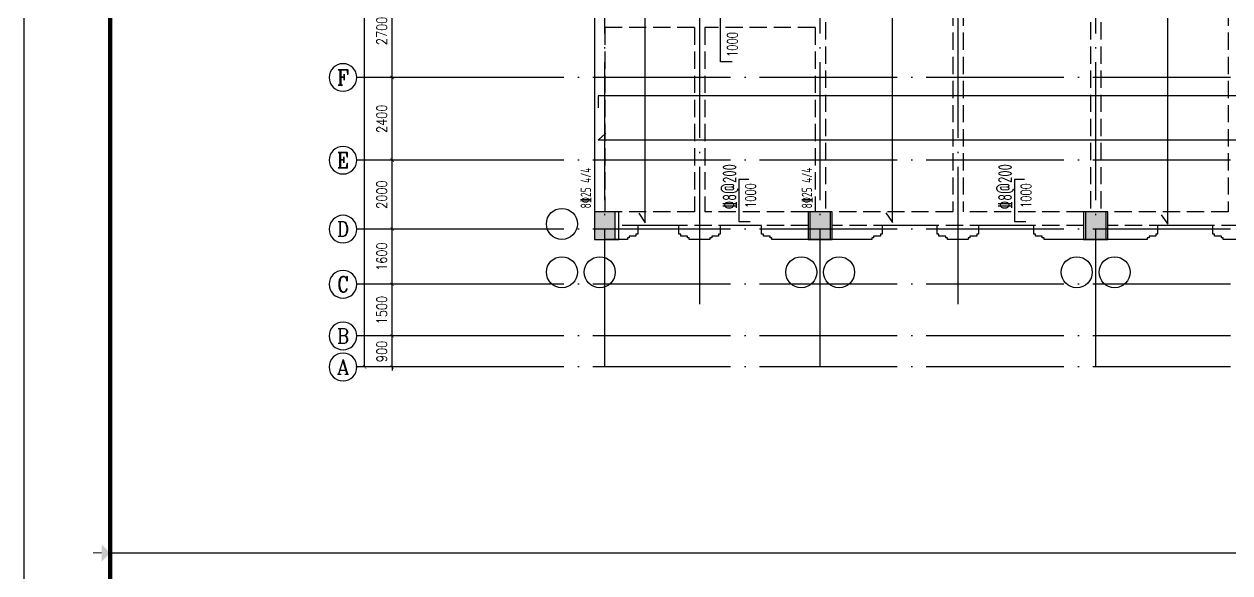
# Model space of a CAD drawing. Header units: millimetres. Extents: x 2998490 to 15040601, y 444546 to 7822218.
# Drawn here: x 14602150 to 14637164, y 7611335 to 7627256 of the extents above; entities that cross this region are included whole.
import ezdxf
from ezdxf.enums import TextEntityAlignment as Align

# ---------------------------------------------------------------- set-up
doc = ezdxf.new("R2010")
doc.units = ezdxf.units.MM
doc.header["$LTSCALE"] = 2000
doc.linetypes.add('DASH', pattern=[0.35, 0.25, -0.1])
doc.linetypes.add('DOTE', pattern=[2.42, 2, -0.2, 0.02, -0.2])
for name, color, linetype in [('3-AXIS', 3, 'Continuous'), ('3-AXIS_TEXT', 7, 'Continuous'), ('3-ban', 84, 'Continuous'), ('3-ban-rein', 1, 'Continuous'), ('3-ban-TEXT', 7, 'Continuous'), ('3-column-DOWN', 232, 'Continuous'), ('3-COLUMN-UP', 2, 'Continuous'), ('3-dote', 43, 'DOTE'), ('3-HATCH', 8, 'Continuous'), ('3-liang-rein-Y', 130, 'Continuous'), ('3-liang-s-1', 44, 'Continuous'), ('3-liang-xu', 120, 'DASH'), ('3-装饰线脚', 7, 'Continuous'), ('AXIS', 3, 'Continuous'), ('AXIS_TEXT', 7, 'Continuous'), ('图框', 7, 'Continuous')]:
    doc.layers.add(name, color=color, linetype=linetype)
doc.styles.add('_TCH_AXIS', font='COMPLEX', dxfattribs={"bigfont": 'GBCBIG'})
doc.styles.add('COMPLEX', font='COMPLEX')
doc.styles.add('DIM_FONT', font='SIMPLEX', dxfattribs={"width": 0.8, "bigfont": 'HZTXT'})
doc.styles.add('TJ1', font='tj-romans1.shx', dxfattribs={"width": 0.8, "bigfont": 'tj-hztxt1.shx'})
doc.styles.add('TSSD_Rein', font='Tssdeng.shx', dxfattribs={"width": 0.7, "bigfont": 'hztxt.shx'})
doc.dimstyles.new('DIMN100', dxfattribs={"dimtxt": 300, "dimasz": 100, "dimexe": 250, "dimexo": 300, "dimgap": 150, "dimtad": 1, "dimdec": 0, "dimzin": 0, "dimdsep": 46, "dimtxsty": 'DIM_FONT', "dimblk": 'ARCHTICK', "dimcen": 0.09, "dimclrt": 7, "dimazin": 2, "dimtfac": 1, "dimtdec": 0, "dimtix": 1, "dimtmove": 2, "dimatfit": 3, "dimldrblk": 'ARCHTICK', "dimfxl": 0, "dimtolj": 1, "dimtzin": 0, "dimarcsym": 0})

# ---------------------------------------------------------------- blocks, each defined once
blk = doc.blocks.new('TJAD_TK_A0')
at = {"layer": '图框'}
blk.add_line((973, -441.7), (973, 399.3), dxfattribs=at)
at = {"layer": '图框', "const_width": 1.2}
blk.add_lwpolyline([(2152, -431.7), (2152, 389.3), (998, 389.3), (998, -431.7)], close=True, dxfattribs=at)
at = {"layer": '图框', "const_width": 0.3}
blk.add_lwpolyline([(995.5, -21.2), (993, -21.2)], dxfattribs=at)
at = {"layer": '图框'}
blk.add_solid([(995.5, -23.7), (995.5, -18.7), (998, -21.2)], dxfattribs=at)
blk = doc.blocks.new('_ArchTick')
at = {"color": 0, "linetype": 'ByBlock', "const_width": 0.15}
blk.add_lwpolyline([(-0.5, -0.5), (0.5, 0.5)], dxfattribs=at)
blk = doc.blocks.new('*D264')
at = {"layer": 'AXIS', "color": 0, "lineweight": -2}
for p, q in [((14615016, 7618209), (14612587, 7618209)), ((14612837, 7618209), (14612837, 7618309)), ((14612837, 7617309), (14612837, 7618209)), ((14615016, 7617309), (14612587, 7617309)), ((14612837, 7617309), (14612837, 7617209))]:
    blk.add_line(p, q, dxfattribs=at)
at = {"layer": 'Defpoints', "color": 0}
for p in [(14612837, 7618209), (14615316, 7618209), (14615316, 7617309)]:
    blk.add_point(p, dxfattribs=at)
at = {"layer": 'AXIS', "color": 0, "lineweight": -2, "xscale": 100, "yscale": 100, "zscale": 100}
for p, rotation in [((14612837, 7618209), 270), ((14612837, 7617309), 90)]:
    blk.add_blockref('_ArchTick', p, dxfattribs=dict(at, rotation=rotation))
at = {"layer": 'AXIS', "color": 7, "insert": (14612537, 7617759), "char_height": 300, "attachment_point": 5, "rotation": 90, "style": 'DIM_FONT'}
blk.add_mtext('\\A1;900', dxfattribs=at)
blk = doc.blocks.new('*D265')
at = {"layer": 'AXIS', "color": 0, "lineweight": -2}
for p, q in [((14615016, 7619709), (14612587, 7619709)), ((14612837, 7618209), (14612837, 7619709)), ((14615016, 7618209), (14612587, 7618209))]:
    blk.add_line(p, q, dxfattribs=at)
at = {"layer": 'Defpoints', "color": 0}
for p in [(14612837, 7619709), (14615316, 7619709), (14615316, 7618209)]:
    blk.add_point(p, dxfattribs=at)
at = {"layer": 'AXIS', "color": 0, "lineweight": -2, "xscale": 100, "yscale": 100, "zscale": 100}
for p, rotation in [((14612837, 7619709), 90), ((14612837, 7618209), 270)]:
    blk.add_blockref('_ArchTick', p, dxfattribs=dict(at, rotation=rotation))
at = {"layer": 'AXIS', "color": 7, "insert": (14612537, 7618959), "char_height": 300, "attachment_point": 5, "rotation": 90, "style": 'DIM_FONT'}
blk.add_mtext('\\A1;1500', dxfattribs=at)
blk = doc.blocks.new('*D266')
at = {"layer": 'AXIS', "color": 0, "lineweight": -2}
for p, q in [((14615016, 7621309), (14612587, 7621309)), ((14612837, 7619709), (14612837, 7621309)), ((14615016, 7619709), (14612587, 7619709))]:
    blk.add_line(p, q, dxfattribs=at)
at = {"layer": 'Defpoints', "color": 0}
for p in [(14612837, 7621309), (14615316, 7621309), (14615316, 7619709)]:
    blk.add_point(p, dxfattribs=at)
at = {"layer": 'AXIS', "color": 0, "lineweight": -2, "xscale": 100, "yscale": 100, "zscale": 100}
for p, rotation in [((14612837, 7621309), 90), ((14612837, 7619709), 270)]:
    blk.add_blockref('_ArchTick', p, dxfattribs=dict(at, rotation=rotation))
at = {"layer": 'AXIS', "color": 7, "insert": (14612537, 7620509), "char_height": 300, "attachment_point": 5, "rotation": 90, "style": 'DIM_FONT'}
blk.add_mtext('\\A1;1600', dxfattribs=at)
blk = doc.blocks.new('*D267')
at = {"layer": 'AXIS', "color": 0, "lineweight": -2}
for p, q in [((14615016, 7623309), (14612587, 7623309)), ((14612837, 7621309), (14612837, 7623309)), ((14615016, 7621309), (14612587, 7621309))]:
    blk.add_line(p, q, dxfattribs=at)
at = {"layer": 'Defpoints', "color": 0}
for p in [(14612837, 7623309), (14615316, 7623309), (14615316, 7621309)]:
    blk.add_point(p, dxfattribs=at)
at = {"layer": 'AXIS', "color": 0, "lineweight": -2, "xscale": 100, "yscale": 100, "zscale": 100}
for p, rotation in [((14612837, 7623309), 90), ((14612837, 7621309), 270)]:
    blk.add_blockref('_ArchTick', p, dxfattribs=dict(at, rotation=rotation))
at = {"layer": 'AXIS', "color": 7, "insert": (14612537, 7622309), "char_height": 300, "attachment_point": 5, "rotation": 90, "style": 'DIM_FONT'}
blk.add_mtext('\\A1;2000', dxfattribs=at)
blk = doc.blocks.new('*D268')
at = {"layer": 'AXIS', "color": 0, "lineweight": -2}
for p, q in [((14615016, 7625709), (14612587, 7625709)), ((14612837, 7623309), (14612837, 7625709)), ((14615016, 7623309), (14612587, 7623309))]:
    blk.add_line(p, q, dxfattribs=at)
at = {"layer": 'Defpoints', "color": 0}
for p in [(14612837, 7625709), (14615316, 7625709), (14615316, 7623309)]:
    blk.add_point(p, dxfattribs=at)
at = {"layer": 'AXIS', "color": 0, "lineweight": -2, "xscale": 100, "yscale": 100, "zscale": 100}
for p, rotation in [((14612837, 7625709), 90), ((14612837, 7623309), 270)]:
    blk.add_blockref('_ArchTick', p, dxfattribs=dict(at, rotation=rotation))
at = {"layer": 'AXIS', "color": 7, "insert": (14612537, 7624509), "char_height": 300, "attachment_point": 5, "rotation": 90, "style": 'DIM_FONT'}
blk.add_mtext('\\A1;2400', dxfattribs=at)
blk = doc.blocks.new('*D269')
at = {"layer": 'AXIS', "color": 0, "lineweight": -2}
for p, q in [((14615016, 7628409), (14612587, 7628409)), ((14612837, 7625709), (14612837, 7628409)), ((14615016, 7625709), (14612587, 7625709))]:
    blk.add_line(p, q, dxfattribs=at)
at = {"layer": 'Defpoints', "color": 0}
for p in [(14612837, 7628409), (14615316, 7628409), (14615316, 7625709)]:
    blk.add_point(p, dxfattribs=at)
at = {"layer": 'AXIS', "color": 0, "lineweight": -2, "xscale": 100, "yscale": 100, "zscale": 100}
for p, rotation in [((14612837, 7628409), 90), ((14612837, 7625709), 270)]:
    blk.add_blockref('_ArchTick', p, dxfattribs=dict(at, rotation=rotation))
at = {"layer": 'AXIS', "color": 7, "insert": (14612537, 7627059), "char_height": 300, "attachment_point": 5, "rotation": 90, "style": 'DIM_FONT'}
blk.add_mtext('\\A1;2700', dxfattribs=at)
blk = doc.blocks.new('*D248')
at = {"layer": 'AXIS', "color": 0, "lineweight": -2}
for p, q in [((14615816, 7645309), (14611787, 7645309)), ((14612037, 7617309), (14612037, 7645309)), ((14615816, 7617309), (14611787, 7617309))]:
    blk.add_line(p, q, dxfattribs=at)
at = {"layer": 'Defpoints', "color": 0}
for p in [(14612037, 7645309), (14616116, 7645309), (14616116, 7617309)]:
    blk.add_point(p, dxfattribs=at)
at = {"layer": 'AXIS', "color": 0, "lineweight": -2, "xscale": 100, "yscale": 100, "zscale": 100}
for p, rotation in [((14612037, 7645309), 90), ((14612037, 7617309), 270)]:
    blk.add_blockref('_ArchTick', p, dxfattribs=dict(at, rotation=rotation))
at = {"layer": 'AXIS', "color": 7, "insert": (14611719, 7633327), "char_height": 300, "attachment_point": 5, "rotation": 90, "style": 'DIM_FONT'}
blk.add_mtext('\\A1;28000', dxfattribs=at)
blk = doc.blocks.new('_AXISO')
blk.add_circle((0, 0), 0.5)
at = {"layer": '3-AXIS_TEXT', "style": 'COMPLEX', "width": 1.041667}
blk.add_attdef('A', text='', height=0.56, dxfattribs=at).set_placement((-0.25, -0.28), (0.25, -0.28), align=Align.FIT)

msp = doc.modelspace()

# ---------------------------------------------------------------- hatches: boundary and pattern name
at = {"layer": '3-HATCH'}
for points in [[(14619316.9, 7621808.7), (14618716.9, 7621808.7), (14618716.9, 7621008.7), (14619316.9, 7621008.7)], [(14625566.9, 7621808.7), (14624966.9, 7621808.7), (14624966.9, 7621008.7), (14625566.9, 7621008.7)], [(14633566.9, 7621808.7), (14632966.9, 7621808.7), (14632966.9, 7621008.7), (14633566.9, 7621008.7)]]:
    msp.add_hatch(color=256, dxfattribs=at).paths.add_polyline_path(points)

# ---------------------------------------------------------------- linework, layer by layer
at = {"layer": '3-AXIS', "color": 15, "linetype": 'DOTE'}
for p, q in [((14619016.8, 7617308.7), (14619016.8, 7647823.2)), ((14625266.8, 7617308.7), (14625266.8, 7647823.2)), ((14633266.8, 7617308.7), (14633266.8, 7647823.2)), ((14695266.8, 7625708.7), (14614408.5, 7625708.7)), ((14695266.8, 7623308.7), (14614408.5, 7623308.7)), ((14695266.8, 7621308.7), (14614408.5, 7621308.7)), ((14695266.8, 7619708.7), (14614408.5, 7619708.7)), ((14695266.8, 7618208.7), (14614408.5, 7618208.7)), ((14695266.8, 7617308.7), (14614408.5, 7617308.7))]:
    msp.add_line(p, q, dxfattribs=at)
at = {"layer": '3-ban-rein'}
for points in [[(14619995.9, 7621769.2), (14620189.3, 7621495.5), (14620189.3, 7631499), (14619986.2, 7631269.6)], [(14627177.3, 7621777.8), (14627370.7, 7621504.2), (14627370.7, 7631499), (14627167.6, 7631269.6)], [(14635166.2, 7621727.5), (14635359.6, 7621453.9), (14635359.6, 7631499), (14635156.5, 7631269.6)], [(14622714.7, 7626158.7), (14622376.7, 7626158.7), (14622376.7, 7628356.4), (14622722.8, 7628356.4)], [(14682530.9, 7624840.1), (14682530.9, 7625178.1), (14618819.5, 7625178.1), (14618819.5, 7624832.1)], [(14681204.9, 7624083.4), (14681478.5, 7623890), (14618817.4, 7623890), (14619046.8, 7624093.1)], [(14623199.4, 7622751.8), (14622907.3, 7622751.8), (14622907.3, 7621525.7), (14623236.6, 7621525.7)], [(14631199.4, 7622751.8), (14630907.3, 7622751.8), (14630907.3, 7621525.7), (14631236.6, 7621525.7)]]:
    msp.add_lwpolyline(points, dxfattribs=at)
at = {"layer": '3-column-DOWN'}
for points in [[(14619416.9, 7621808.7), (14618716.9, 7621808.7), (14618716.9, 7621008.7), (14619416.9, 7621008.7)], [(14625616.9, 7621808.7), (14624916.9, 7621808.7), (14624916.9, 7621008.7), (14625616.9, 7621008.7)], [(14633616.9, 7621808.7), (14632916.9, 7621808.7), (14632916.9, 7621008.7), (14633616.9, 7621008.7)]]:
    msp.add_lwpolyline(points, close=True, dxfattribs=at)
at = {"layer": '3-COLUMN-UP'}
for points in [[(14619316.9, 7621808.7), (14618716.9, 7621808.7), (14618716.9, 7621008.7), (14619316.9, 7621008.7)], [(14625566.9, 7621808.7), (14624966.9, 7621808.7), (14624966.9, 7621008.7), (14625566.9, 7621008.7)], [(14633566.9, 7621808.7), (14632966.9, 7621808.7), (14632966.9, 7621008.7), (14633566.9, 7621008.7)]]:
    msp.add_lwpolyline(points, close=True, dxfattribs=at)
at = {"layer": '3-dote'}
for p, q in [((14621766.8, 7647313.9), (14621766.8, 7619132.3)), ((14629266.8, 7647313.9), (14629266.8, 7619132.3))]:
    msp.add_line(p, q, dxfattribs=at)
at = {"layer": '3-liang-s-1'}
for points in [[(14618716.9, 7645208.7), (14618716.9, 7621408.7)], [(14625266.8, 7621008.7), (14623866.8, 7621008.7), (14623866.8, 7621058.7), (14623816.8, 7621058.7), (14623816.8, 7621108.7), (14623616.8, 7621108.7), (14623616.8, 7621158.7), (14623566.8, 7621158.7), (14623566.8, 7621408.7), (14622366.8, 7621408.7), (14622366.8, 7621158.7), (14622316.8, 7621158.7), (14622316.8, 7621108.7), (14622116.8, 7621108.7), (14622116.8, 7621058.7), (14622066.8, 7621058.7), (14622066.8, 7621008.7), (14621466.8, 7621008.7), (14621466.8, 7621058.7), (14621416.8, 7621058.7), (14621416.8, 7621108.7), (14621216.8, 7621108.7), (14621216.8, 7621158.7), (14621166.8, 7621158.7), (14621166.8, 7621408.7), (14619966.8, 7621408.7), (14619966.8, 7621158.7), (14619916.8, 7621158.7), (14619916.8, 7621108.4), (14619716.8, 7621108.4), (14619716.8, 7621058.7), (14619666.8, 7621058.7), (14619666.8, 7621008.7), (14619016.8, 7621008.7)], [(14633266.8, 7621008.7), (14631766.8, 7621008.7), (14631766.8, 7621058.7), (14631716.8, 7621058.7), (14631716.8, 7621108.7), (14631516.8, 7621108.7), (14631516.8, 7621158.7), (14631466.8, 7621158.7), (14631466.8, 7621408.7), (14629866.8, 7621408.7), (14629866.8, 7621158.7), (14629816.8, 7621158.7), (14629816.8, 7621108.7), (14629616.8, 7621108.7), (14629616.8, 7621058.7), (14629566.8, 7621058.7), (14629566.8, 7621008.7), (14628966.8, 7621008.7), (14628966.8, 7621058.7), (14628916.8, 7621058.7), (14628916.8, 7621108.7), (14628716.8, 7621108.7), (14628716.8, 7621158.7), (14628666.8, 7621158.7), (14628666.8, 7621408.7), (14627066.8, 7621408.7), (14627066.8, 7621158.7), (14627016.8, 7621158.7), (14627016.8, 7621108.7), (14626816.8, 7621108.4), (14626816.8, 7621058.7), (14626766.8, 7621058.7), (14626766.8, 7621008.7), (14625266.8, 7621008.7)], [(14637566.8, 7621008.7), (14636966.8, 7621008.7), (14636966.8, 7621058.7), (14636916.8, 7621058.7), (14636916.8, 7621108.7), (14636716.8, 7621108.7), (14636716.8, 7621158.7), (14636666.8, 7621158.7), (14636666.8, 7621408.7), (14635066.8, 7621408.7), (14635066.8, 7621158.7), (14635016.8, 7621158.7), (14635016.8, 7621108.7), (14634816.8, 7621108.4), (14634816.8, 7621058.7), (14634766.8, 7621058.7), (14634766.8, 7621008.7), (14633266.8, 7621008.7)]]:
    msp.add_lwpolyline(points, dxfattribs=at)
at = {"layer": '3-liang-xu'}
for p, q in [((14629116.9, 7631208.7), (14629116.9, 7621808.7)), ((14629416.9, 7631208.7), (14629416.9, 7621808.7)), ((14637116.9, 7631208.7), (14637116.9, 7621808.7)), ((14618716.9, 7630808.7), (14618716.9, 7621808.7)), ((14625416.9, 7630808.7), (14625416.9, 7621808.7)), ((14633116.9, 7630808.7), (14633116.9, 7621808.7)), ((14633416.9, 7630808.7), (14633416.9, 7621808.7)), ((14621616.9, 7627158.7), (14619016.9, 7627158.7)), ((14619016.9, 7627158.7), (14619016.9, 7621808.7)), ((14621616.9, 7627158.7), (14621616.9, 7621808.7)), ((14625116.9, 7627158.7), (14621916.9, 7627158.7)), ((14621916.9, 7627158.7), (14621916.9, 7621808.7)), ((14625116.9, 7627158.7), (14625116.9, 7621808.7)), ((14621616.9, 7621808.7), (14619416.9, 7621808.7)), ((14624916.9, 7621808.7), (14621916.9, 7621808.7)), ((14629116.9, 7621808.7), (14625616.9, 7621808.7)), ((14632916.9, 7621808.7), (14629416.9, 7621808.7)), ((14637116.9, 7621808.7), (14633616.9, 7621808.7)), ((14624916.9, 7621408.7), (14619416.9, 7621408.7)), ((14632916.9, 7621408.7), (14625616.9, 7621408.7)), ((14640916.9, 7621408.7), (14633616.9, 7621408.7))]:
    msp.add_line(p, q, dxfattribs=at)
at = {"layer": '3-装饰线脚'}
for centre in [(14617766.8, 7621458.7), (14617766.8, 7620058.7), (14618866.8, 7620058.7), (14624716.8, 7620058.7), (14625816.8, 7620058.7), (14632716.8, 7620058.7), (14633816.8, 7620058.7)]:
    msp.add_circle(centre, 450, dxfattribs=at)
at = {"layer": 'AXIS'}
for p, q in [((14615315.7, 7625708.7), (14611810, 7625708.7)), ((14613859.7, 7623308.7), (14611810, 7623308.7)), ((14613859.7, 7621308.7), (14611810, 7621308.7)), ((14613859.7, 7619708.7), (14611810, 7619708.7)), ((14613859.7, 7618208.7), (14611810, 7618208.7)), ((14613859.7, 7617308.7), (14611810, 7617308.7))]:
    msp.add_line(p, q, dxfattribs=at)
at = {"layer": '图框'}
msp.add_line((14604649.6, 7611913.6), (14712049.6, 7611913.6), dxfattribs=at)

# ---------------------------------------------------------------- block references
at = {"layer": 'AXIS'}
ref = msp.add_blockref('_AXISO', (14611410, 7625708.7), dxfattribs=dict(at, xscale=-800, yscale=800, zscale=800))
ref.add_attrib('A', 'F', dxfattribs={"layer": 'AXIS_TEXT', "height": 445.4, "style": '_TCH_AXIS'}).set_placement((14611240.3, 7625486), (14611579.7, 7625486), align=Align.FIT)
ref = msp.add_blockref('_AXISO', (14611410, 7623308.7), dxfattribs=dict(at, xscale=-800, yscale=800, zscale=800))
ref.add_attrib('A', 'E', dxfattribs={"layer": 'AXIS_TEXT', "height": 445.4, "style": '_TCH_AXIS'}).set_placement((14611240.3, 7623086), (14611579.7, 7623086), align=Align.FIT)
ref = msp.add_blockref('_AXISO', (14611410, 7621308.7), dxfattribs=dict(at, xscale=-800, yscale=800, zscale=800))
ref.add_attrib('A', 'D', dxfattribs={"layer": 'AXIS_TEXT', "height": 435.3, "style": '_TCH_AXIS'}).set_placement((14611233.8, 7621091.1), (14611586.2, 7621091.1), align=Align.FIT)
ref = msp.add_blockref('_AXISO', (14611410, 7619708.7), dxfattribs=dict(at, xscale=-800, yscale=800, zscale=800))
ref.add_attrib('A', 'C', dxfattribs={"layer": 'AXIS_TEXT', "height": 455.7, "style": '_TCH_AXIS'}).set_placement((14611247.3, 7619480.8), (14611572.8, 7619480.8), align=Align.FIT)
ref = msp.add_blockref('_AXISO', (14611410, 7618208.7), dxfattribs=dict(at, xscale=-800, yscale=800, zscale=800))
ref.add_attrib('A', 'B', dxfattribs={"layer": 'AXIS_TEXT', "height": 435.3, "style": '_TCH_AXIS'}).set_placement((14611233.8, 7617991.1), (14611586.2, 7617991.1), align=Align.FIT)
ref = msp.add_blockref('_AXISO', (14611410, 7617308.7), dxfattribs=dict(at, xscale=-800, yscale=800, zscale=800))
ref.add_attrib('A', 'A', dxfattribs={"layer": 'AXIS_TEXT', "height": 425.2, "style": '_TCH_AXIS'}).set_placement((14611227.8, 7617096.1), (14611592.2, 7617096.1), align=Align.FIT)
at = {"layer": '图框', "xscale": 100, "yscale": 100, "zscale": 100}
msp.add_blockref('TJAD_TK_A0', (14504849.7, 7614033.9), dxfattribs=at)

# ---------------------------------------------------------------- texts
at = {"layer": '3-ban', "style": 'TSSD_Rein', "width": 0.7}
for p in [(14622835.1, 7621887.8, -5065), (14630835.1, 7621887.8, -5065)]:
    msp.add_text('%%1328@200', height=400, rotation=90.00581, dxfattribs=at).set_placement(p)
at = {"layer": '3-ban-TEXT', "style": 'TJ1', "width": 0.7}
for p in [(14622866.6, 7626305.6), (14623397.2, 7621921.6), (14631397.2, 7621921.6)]:
    msp.add_text('1000', height=300, rotation=90, dxfattribs=at).set_placement(p)
at = {"layer": '3-liang-rein-Y', "style": 'TSSD_Rein', "width": 0.7}
for p in [(14618610, 7621908.7), (14625031.4, 7621908.7)]:
    msp.add_text('8%%13225 4/4', height=300, rotation=90, dxfattribs=at).set_placement(p)

# ---------------------------------------------------------------- dimensions: what is measured, and where the dimension line sits
at = {"layer": 'AXIS'}
dim = msp.add_linear_dim(base=(14612037, 7645308.7), p1=(14616115.7, 7617308.7), p2=(14616115.7, 7645308.7), angle=90, dimstyle='DIMN100', dxfattribs=at)
dim.commit()
dim.dimension.update_dxf_attribs({"geometry": '*D248', "text_midpoint": (14611718.9, 7633327.5), "dimtype": 161})
for p1, p2, picture, middle in [((14615315.7, 7625708.7), (14615315.7, 7628409.1), '*D269', (14612537, 7627058.9)), ((14615315.7, 7623308.7), (14615315.7, 7625708.7), '*D268', (14612537, 7624508.7)), ((14615315.7, 7621308.7), (14615315.7, 7623308.7), '*D267', (14612537, 7622308.7)), ((14615315.7, 7619708.7), (14615315.7, 7621308.7), '*D266', (14612537, 7620508.7)), ((14615315.7, 7618208.7), (14615315.7, 7619708.7), '*D265', (14612537, 7618958.7)), ((14615315.7, 7617308.7), (14615315.7, 7618208.7), '*D264', (14612537, 7617758.7))]:
    dim = msp.add_aligned_dim(p1=p1, p2=p2, distance=2478.7, dimstyle='DIMN100', dxfattribs=at)
    dim.commit()
    dim.dimension.update_dxf_attribs({"geometry": picture, "text_midpoint": middle})

doc.saveas('drawing.dxf')
